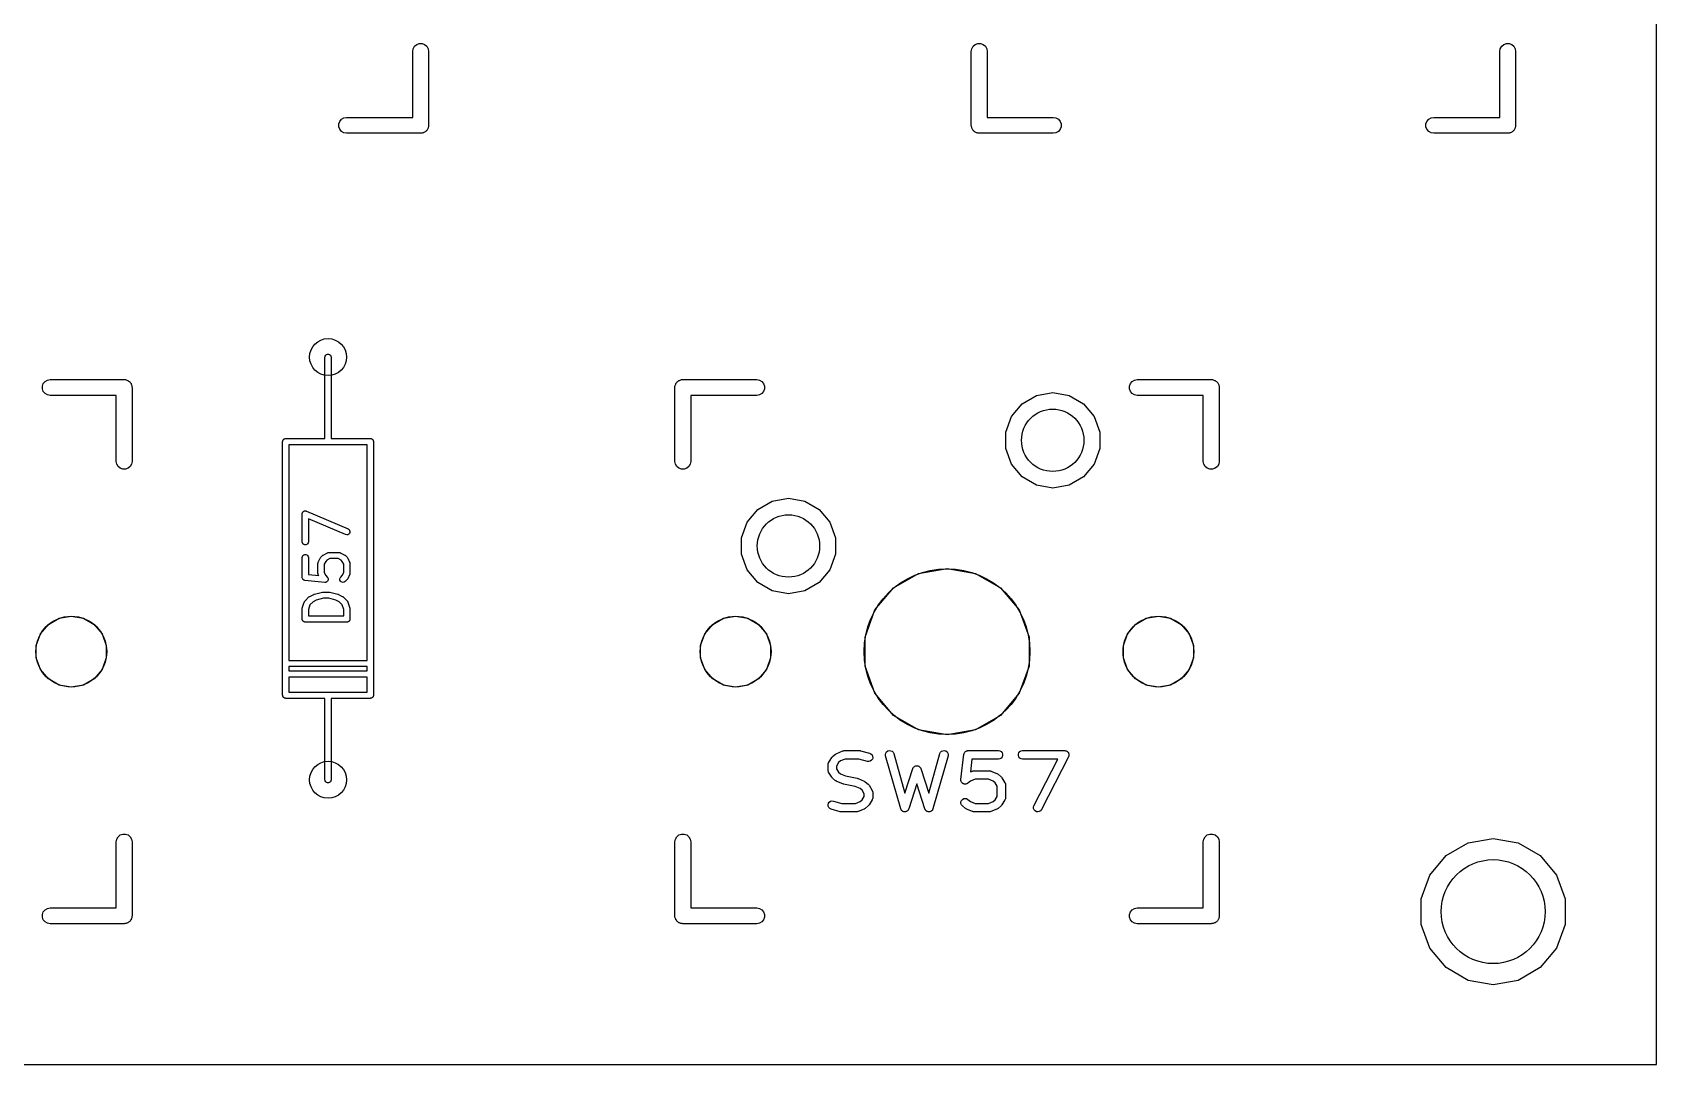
# Model space of a CAD drawing. Header units: millimetres. Extents: x 99 to 267, y 100 to 221.
# Drawn here: x 227.7 to 266.73, y 100.1 to 124.91 of the extents above; entities that cross this region are included whole.
import ezdxf

# ---------------------------------------------------------------- set-up
doc = ezdxf.new("R2010")
doc.units = ezdxf.units.MM
doc.layers.add('BLACK', color=7, linetype='Continuous')
doc.layers.add('PCB', color=4, linetype='Continuous')
doc.layers.get('0').off()

# ---------------------------------------------------------------- blocks, each defined once
blk = doc.blocks.new('PCB外形')
at = {"layer": 'BLACK'}
for p, q in [((202.925, -145.925), (202.925, -28.075)), ((36, -145.925), (202.925, -145.925))]:
    blk.add_line(p, q, dxfattribs=at)
blk = doc.blocks.new('PCB詳細')
at = {"layer": 'BLACK'}
for p, q in [((173.034, -121.572), (173.046, -121.507)), ((173.034, -123.159), (173.034, -121.572)), ((173.046, -121.507), (173.079, -121.45)), ((173.079, -121.45), (173.13, -121.407)), ((173.13, -121.407), (173.192, -121.384)), ((173.192, -121.384), (173.258, -121.384)), ((173.258, -121.384), (173.32, -121.407)), ((173.32, -121.407), (173.371, -121.45)), ((173.371, -121.45), (173.404, -121.507)), ((173.404, -121.507), (173.415, -121.572)), ((173.415, -121.572), (173.415, -123.35)), ((186.459, -121.572), (186.471, -121.507)), ((186.459, -123.35), (186.459, -121.572)), ((186.471, -121.507), (186.504, -121.45)), ((186.504, -121.45), (186.555, -121.407)), ((186.555, -121.407), (186.617, -121.384)), ((186.617, -121.384), (186.683, -121.384)), ((186.683, -121.384), (186.745, -121.407)), ((186.745, -121.407), (186.796, -121.45)), ((186.796, -121.45), (186.829, -121.507)), ((186.829, -121.507), (186.84, -121.572)), ((186.84, -121.572), (186.84, -123.159)), ((199.159, -121.572), (199.171, -121.507)), ((199.159, -123.159), (199.159, -121.572)), ((199.171, -121.507), (199.204, -121.45)), ((199.204, -121.45), (199.255, -121.407)), ((199.255, -121.407), (199.317, -121.384)), ((199.317, -121.384), (199.383, -121.384)), ((199.383, -121.384), (199.445, -121.407)), ((199.445, -121.407), (199.496, -121.45)), ((199.496, -121.45), (199.529, -121.507)), ((199.529, -121.507), (199.54, -121.572)), ((199.54, -121.572), (199.54, -123.35)), ((171.259, -123.317), (171.282, -123.255)), ((171.259, -123.383), (171.259, -123.317)), ((171.282, -123.255), (171.325, -123.204)), ((171.325, -123.204), (171.382, -123.171)), ((171.382, -123.171), (171.447, -123.159)), ((171.447, -123.159), (173.034, -123.159)), ((186.84, -123.159), (188.428, -123.159)), ((188.428, -123.159), (188.493, -123.171)), ((188.493, -123.171), (188.55, -123.204)), ((188.55, -123.204), (188.593, -123.255)), ((188.593, -123.255), (188.616, -123.317)), ((188.616, -123.317), (188.616, -123.383)), ((197.384, -123.317), (197.407, -123.255)), ((197.384, -123.383), (197.384, -123.317)), ((197.407, -123.255), (197.45, -123.204)), ((197.45, -123.204), (197.507, -123.171)), ((197.507, -123.171), (197.572, -123.159)), ((197.572, -123.159), (199.159, -123.159)), ((171.282, -123.445), (171.259, -123.383)), ((171.325, -123.496), (171.282, -123.445)), ((171.382, -123.529), (171.325, -123.496)), ((171.447, -123.54), (171.382, -123.529)), ((173.225, -123.54), (171.447, -123.54)), ((173.241, -123.538), (173.225, -123.54)), ((173.258, -123.538), (173.241, -123.538)), ((173.274, -123.532), (173.258, -123.538)), ((173.29, -123.529), (173.274, -123.532)), ((173.305, -123.521), (173.29, -123.529)), ((173.32, -123.515), (173.305, -123.521)), ((173.333, -123.504), (173.32, -123.515)), ((173.347, -123.496), (173.333, -123.504)), ((173.358, -123.483), (173.347, -123.496)), ((173.371, -123.472), (173.358, -123.483)), ((173.379, -123.458), (173.371, -123.472)), ((173.39, -123.445), (173.379, -123.458)), ((173.396, -123.43), (173.39, -123.445)), ((173.404, -123.415), (173.396, -123.43)), ((173.407, -123.399), (173.404, -123.415)), ((173.413, -123.383), (173.407, -123.399)), ((173.415, -123.35), (173.413, -123.366)), ((173.413, -123.366), (173.413, -123.383)), ((186.462, -123.366), (186.459, -123.35)), ((186.462, -123.383), (186.462, -123.366)), ((186.468, -123.399), (186.462, -123.383)), ((186.471, -123.415), (186.468, -123.399)), ((186.479, -123.43), (186.471, -123.415)), ((186.485, -123.445), (186.479, -123.43)), ((186.496, -123.458), (186.485, -123.445)), ((186.504, -123.472), (186.496, -123.458)), ((186.517, -123.483), (186.504, -123.472)), ((186.528, -123.496), (186.517, -123.483)), ((186.542, -123.504), (186.528, -123.496)), ((186.555, -123.515), (186.542, -123.504)), ((186.57, -123.521), (186.555, -123.515)), ((186.585, -123.529), (186.57, -123.521)), ((186.601, -123.532), (186.585, -123.529)), ((186.617, -123.538), (186.601, -123.532)), ((186.634, -123.538), (186.617, -123.538)), ((186.65, -123.54), (186.634, -123.538)), ((188.428, -123.54), (186.65, -123.54)), ((188.493, -123.529), (188.428, -123.54)), ((188.55, -123.496), (188.493, -123.529)), ((188.593, -123.445), (188.55, -123.496)), ((188.616, -123.383), (188.593, -123.445)), ((197.407, -123.445), (197.384, -123.383)), ((197.45, -123.496), (197.407, -123.445)), ((197.507, -123.529), (197.45, -123.496)), ((197.572, -123.54), (197.507, -123.529)), ((199.35, -123.54), (197.572, -123.54)), ((199.366, -123.538), (199.35, -123.54)), ((199.383, -123.538), (199.366, -123.538)), ((199.399, -123.532), (199.383, -123.538)), ((199.415, -123.529), (199.399, -123.532)), ((199.43, -123.521), (199.415, -123.529)), ((199.445, -123.515), (199.43, -123.521)), ((199.458, -123.504), (199.445, -123.515)), ((199.472, -123.496), (199.458, -123.504)), ((199.483, -123.483), (199.472, -123.496)), ((199.496, -123.472), (199.483, -123.483)), ((199.504, -123.458), (199.496, -123.472)), ((199.515, -123.445), (199.504, -123.458)), ((199.521, -123.43), (199.515, -123.445)), ((199.529, -123.415), (199.521, -123.43)), ((199.532, -123.399), (199.529, -123.415)), ((199.538, -123.383), (199.532, -123.399)), ((199.54, -123.35), (199.538, -123.366)), ((199.538, -123.366), (199.538, -123.383)), ((170.925, -128.92), (170.93, -128.894)), ((170.925, -130.19), (170.925, -128.92)), ((170.93, -128.894), (170.943, -128.872)), ((170.943, -128.872), (170.963, -128.855)), ((170.963, -128.855), (170.987, -128.846)), ((170.987, -128.846), (171.013, -128.846)), ((171.013, -128.846), (171.037, -128.855)), ((171.037, -128.855), (171.057, -128.872)), ((171.057, -128.872), (171.07, -128.894)), ((171.07, -128.894), (171.075, -128.92)), ((171.075, -128.92), (171.075, -130.19)), ((164.134, -129.617), (164.157, -129.555)), ((164.157, -129.555), (164.2, -129.504)), ((164.2, -129.504), (164.257, -129.471)), ((164.257, -129.471), (164.322, -129.459)), ((164.322, -129.459), (166.1, -129.459)), ((166.1, -129.459), (166.116, -129.462)), ((166.116, -129.462), (166.133, -129.462)), ((166.133, -129.462), (166.149, -129.468)), ((166.149, -129.468), (166.165, -129.471)), ((166.165, -129.471), (166.18, -129.479)), ((166.18, -129.479), (166.195, -129.485)), ((166.195, -129.485), (166.208, -129.496)), ((166.208, -129.496), (166.222, -129.504)), ((166.222, -129.504), (166.233, -129.517)), ((166.233, -129.517), (166.246, -129.528)), ((166.246, -129.528), (166.254, -129.542)), ((166.254, -129.542), (166.265, -129.555)), ((166.265, -129.555), (166.271, -129.57)), ((166.271, -129.57), (166.279, -129.585)), ((179.346, -129.585), (179.354, -129.57)), ((179.354, -129.57), (179.36, -129.555)), ((179.36, -129.555), (179.371, -129.542)), ((179.371, -129.542), (179.379, -129.528)), ((179.379, -129.528), (179.392, -129.517)), ((179.392, -129.517), (179.403, -129.504)), ((179.403, -129.504), (179.417, -129.496)), ((179.417, -129.496), (179.43, -129.485)), ((179.43, -129.485), (179.445, -129.479)), ((179.445, -129.479), (179.46, -129.471)), ((179.46, -129.471), (179.476, -129.468)), ((179.476, -129.468), (179.492, -129.462)), ((179.492, -129.462), (179.509, -129.462)), ((179.509, -129.462), (179.525, -129.459)), ((179.525, -129.459), (181.303, -129.459)), ((181.303, -129.459), (181.368, -129.471)), ((181.368, -129.471), (181.425, -129.504)), ((181.425, -129.504), (181.468, -129.555)), ((181.468, -129.555), (181.491, -129.617)), ((190.259, -129.617), (190.282, -129.555)), ((190.282, -129.555), (190.325, -129.504)), ((190.325, -129.504), (190.382, -129.471)), ((190.382, -129.471), (190.447, -129.459)), ((190.447, -129.459), (192.225, -129.459)), ((192.225, -129.459), (192.241, -129.462)), ((192.241, -129.462), (192.258, -129.462)), ((192.258, -129.462), (192.274, -129.468)), ((192.274, -129.468), (192.29, -129.471)), ((192.29, -129.471), (192.305, -129.479)), ((192.305, -129.479), (192.32, -129.485)), ((192.32, -129.485), (192.333, -129.496)), ((192.333, -129.496), (192.347, -129.504)), ((192.347, -129.504), (192.358, -129.517)), ((192.358, -129.517), (192.371, -129.528)), ((192.371, -129.528), (192.379, -129.542)), ((192.379, -129.542), (192.39, -129.555)), ((192.39, -129.555), (192.396, -129.57)), ((192.396, -129.57), (192.404, -129.585)), ((164.134, -129.683), (164.134, -129.617)), ((164.157, -129.745), (164.134, -129.683)), ((164.2, -129.796), (164.157, -129.745)), ((164.257, -129.829), (164.2, -129.796)), ((164.322, -129.84), (164.257, -129.829)), ((165.909, -129.84), (164.322, -129.84)), ((165.909, -131.428), (165.909, -129.84)), ((166.279, -129.585), (166.282, -129.601)), ((166.282, -129.601), (166.288, -129.617)), ((166.288, -129.617), (166.288, -129.634)), ((166.288, -129.634), (166.29, -129.65)), ((166.29, -129.65), (166.29, -131.428)), ((179.334, -129.65), (179.337, -129.634)), ((179.334, -131.428), (179.334, -129.65)), ((179.337, -129.617), (179.343, -129.601)), ((179.337, -129.634), (179.337, -129.617)), ((179.343, -129.601), (179.346, -129.585)), ((181.303, -129.84), (179.715, -129.84)), ((179.715, -129.84), (179.715, -131.428)), ((181.368, -129.829), (181.303, -129.84)), ((181.425, -129.796), (181.368, -129.829)), ((181.468, -129.745), (181.425, -129.796)), ((181.491, -129.683), (181.468, -129.745)), ((181.491, -129.617), (181.491, -129.683)), ((187.677, -130.041), (188.023, -129.842)), ((188.023, -129.842), (188.415, -129.773)), ((188.415, -129.773), (188.807, -129.842)), ((188.807, -129.842), (189.153, -130.041)), ((190.259, -129.683), (190.259, -129.617)), ((190.282, -129.745), (190.259, -129.683)), ((190.325, -129.796), (190.282, -129.745)), ((190.382, -129.829), (190.325, -129.796)), ((190.447, -129.84), (190.382, -129.829)), ((192.034, -129.84), (190.447, -129.84)), ((192.034, -131.428), (192.034, -129.84)), ((192.404, -129.585), (192.407, -129.601)), ((192.407, -129.601), (192.413, -129.617)), ((192.413, -129.617), (192.413, -129.634)), ((192.413, -129.634), (192.415, -129.65)), ((192.415, -129.65), (192.415, -131.428)), ((170.925, -130.877), (170.925, -130.19)), ((171.075, -130.19), (171.075, -130.877)), ((187.285, -130.721), (187.421, -130.346)), ((187.421, -130.346), (187.677, -130.041)), ((189.153, -130.041), (189.409, -130.346)), ((189.409, -130.346), (189.545, -130.721)), ((187.285, -131.119), (187.285, -130.721)), ((189.545, -130.721), (189.545, -131.119)), ((169.909, -130.952), (169.91, -130.946)), ((169.909, -137.048), (169.909, -130.952)), ((169.91, -130.939), (169.912, -130.933)), ((169.91, -130.946), (169.91, -130.939)), ((169.912, -130.933), (169.914, -130.926)), ((169.914, -130.926), (169.917, -130.921)), ((169.917, -130.921), (169.919, -130.915)), ((169.919, -130.915), (169.923, -130.909)), ((169.923, -130.909), (169.927, -130.904)), ((169.927, -130.904), (169.932, -130.9)), ((169.932, -130.9), (169.936, -130.895)), ((169.936, -130.895), (169.941, -130.891)), ((169.941, -130.891), (169.946, -130.887)), ((169.946, -130.887), (169.953, -130.885)), ((169.953, -130.885), (169.958, -130.882)), ((169.958, -130.882), (169.965, -130.88)), ((169.965, -130.88), (169.971, -130.878)), ((169.971, -130.878), (169.978, -130.878)), ((169.978, -130.878), (169.984, -130.877)), ((169.984, -130.877), (170.925, -130.877)), ((171, -131.027), (170.059, -131.027)), ((170.059, -131.027), (170.059, -136.211)), ((171.941, -131.027), (171, -131.027)), ((171.075, -130.877), (172.016, -130.877)), ((171.941, -136.211), (171.941, -131.027)), ((172.016, -130.877), (172.022, -130.878)), ((172.022, -130.878), (172.029, -130.878)), ((172.029, -130.878), (172.035, -130.88)), ((172.035, -130.88), (172.042, -130.882)), ((172.042, -130.882), (172.047, -130.885)), ((172.047, -130.885), (172.053, -130.887)), ((172.053, -130.887), (172.059, -130.891)), ((172.059, -130.891), (172.064, -130.895)), ((172.064, -130.895), (172.068, -130.9)), ((172.068, -130.9), (172.073, -130.904)), ((172.073, -130.904), (172.077, -130.909)), ((172.077, -130.909), (172.081, -130.915)), ((172.081, -130.915), (172.083, -130.921)), ((172.083, -130.921), (172.086, -130.926)), ((172.086, -130.926), (172.088, -130.933)), ((172.088, -130.933), (172.09, -130.939)), ((172.09, -130.939), (172.09, -130.946)), ((172.09, -130.946), (172.091, -130.952)), ((172.091, -130.952), (172.091, -137.048)), ((187.421, -131.494), (187.285, -131.119)), ((189.545, -131.119), (189.409, -131.494)), ((165.921, -131.493), (165.909, -131.428)), ((165.954, -131.55), (165.921, -131.493)), ((166.279, -131.493), (166.246, -131.55)), ((166.29, -131.428), (166.279, -131.493)), ((179.346, -131.493), (179.334, -131.428)), ((179.379, -131.55), (179.346, -131.493)), ((179.704, -131.493), (179.671, -131.55)), ((179.715, -131.428), (179.704, -131.493)), ((187.677, -131.799), (187.421, -131.494)), ((189.409, -131.494), (189.153, -131.799)), ((192.046, -131.493), (192.034, -131.428)), ((192.079, -131.55), (192.046, -131.493)), ((192.404, -131.493), (192.371, -131.55)), ((192.415, -131.428), (192.404, -131.493)), ((166.005, -131.593), (165.954, -131.55)), ((166.067, -131.616), (166.005, -131.593)), ((166.133, -131.616), (166.067, -131.616)), ((166.195, -131.593), (166.133, -131.616)), ((166.246, -131.55), (166.195, -131.593)), ((179.43, -131.593), (179.379, -131.55)), ((179.492, -131.616), (179.43, -131.593)), ((179.558, -131.616), (179.492, -131.616)), ((179.62, -131.593), (179.558, -131.616)), ((179.671, -131.55), (179.62, -131.593)), ((188.023, -131.998), (187.677, -131.799)), ((189.153, -131.799), (188.807, -131.998)), ((192.13, -131.593), (192.079, -131.55)), ((192.192, -131.616), (192.13, -131.593)), ((192.258, -131.616), (192.192, -131.616)), ((192.32, -131.593), (192.258, -131.616)), ((192.371, -131.55), (192.32, -131.593)), ((188.415, -132.067), (188.023, -131.998)), ((188.807, -131.998), (188.415, -132.067)), ((170.377, -132.69), (170.379, -132.682)), ((170.377, -133.357), (170.377, -132.69)), ((170.379, -132.673), (170.381, -132.669)), ((170.379, -132.682), (170.379, -132.673)), ((170.381, -132.669), (170.382, -132.665)), ((170.382, -132.665), (170.386, -132.657)), ((170.386, -132.657), (170.39, -132.649)), ((170.39, -132.649), (170.393, -132.646)), ((170.393, -132.646), (170.395, -132.642)), ((170.395, -132.642), (170.402, -132.637)), ((170.402, -132.637), (170.407, -132.63)), ((170.407, -132.63), (170.411, -132.628)), ((170.411, -132.628), (170.415, -132.626)), ((170.415, -132.626), (170.423, -132.623)), ((170.423, -132.623), (170.431, -132.619)), ((170.431, -132.619), (170.435, -132.618)), ((170.435, -132.618), (170.439, -132.617)), ((170.439, -132.617), (170.448, -132.617)), ((170.448, -132.617), (170.457, -132.616)), ((170.457, -132.616), (170.461, -132.617)), ((170.461, -132.617), (170.465, -132.617)), ((170.465, -132.617), (170.474, -132.62)), ((170.474, -132.62), (170.482, -132.622)), ((170.482, -132.622), (171.482, -133.05)), ((181.071, -132.886), (181.327, -132.581)), ((181.327, -132.581), (181.673, -132.382)), ((181.673, -132.382), (182.065, -132.313)), ((182.065, -132.313), (182.457, -132.382)), ((182.457, -132.382), (182.803, -132.581)), ((182.803, -132.581), (183.059, -132.886)), ((171.423, -133.188), (170.527, -132.804)), ((170.527, -132.804), (170.527, -133.357)), ((171.482, -133.05), (171.504, -133.064)), ((171.504, -133.064), (171.519, -133.085)), ((171.519, -133.085), (171.527, -133.11)), ((180.935, -133.261), (181.071, -132.886)), ((183.059, -132.886), (183.195, -133.261)), ((170.382, -133.383), (170.377, -133.357)), ((170.395, -133.405), (170.382, -133.383)), ((170.415, -133.422), (170.395, -133.405)), ((170.439, -133.431), (170.415, -133.422)), ((170.465, -133.431), (170.439, -133.431)), ((170.49, -133.422), (170.465, -133.431)), ((170.51, -133.405), (170.49, -133.422)), ((170.523, -133.383), (170.51, -133.405)), ((170.527, -133.357), (170.523, -133.383)), ((171.448, -133.194), (171.423, -133.188)), ((171.474, -133.191), (171.448, -133.194)), ((171.497, -133.179), (171.474, -133.191)), ((171.515, -133.16), (171.497, -133.179)), ((171.525, -133.136), (171.515, -133.16)), ((171.527, -133.11), (171.525, -133.136)), ((180.935, -133.659), (180.935, -133.261)), ((183.195, -133.261), (183.195, -133.659)), ((170.377, -133.738), (170.382, -133.712)), ((170.377, -134.214), (170.377, -133.738)), ((170.382, -133.712), (170.395, -133.69)), ((170.395, -133.69), (170.415, -133.673)), ((170.415, -133.673), (170.439, -133.664)), ((170.439, -133.664), (170.465, -133.664)), ((170.465, -133.664), (170.49, -133.673)), ((170.49, -133.673), (170.51, -133.69)), ((170.51, -133.69), (170.523, -133.712)), ((170.523, -133.712), (170.527, -133.738)), ((170.527, -133.738), (170.527, -134.146)), ((170.759, -133.872), (170.761, -133.864)), ((170.761, -133.864), (170.763, -133.855)), ((170.763, -133.855), (170.765, -133.852)), ((170.765, -133.852), (170.766, -133.847)), ((170.766, -133.847), (170.814, -133.752)), ((170.814, -133.752), (170.821, -133.743)), ((170.821, -133.743), (170.828, -133.733)), ((170.828, -133.733), (170.876, -133.685)), ((170.876, -133.685), (170.885, -133.678)), ((170.885, -133.678), (170.895, -133.671)), ((170.895, -133.671), (170.99, -133.623)), ((170.943, -133.83), (170.908, -133.899)), ((170.973, -133.8), (170.943, -133.83)), ((171.042, -133.765), (170.973, -133.8)), ((170.99, -133.623), (170.994, -133.622)), ((170.994, -133.622), (170.998, -133.62)), ((170.998, -133.62), (171.007, -133.618)), ((171.007, -133.618), (171.015, -133.616)), ((171.015, -133.616), (171.02, -133.616)), ((171.02, -133.616), (171.024, -133.615)), ((171.024, -133.615), (171.262, -133.615)), ((171.244, -133.765), (171.042, -133.765)), ((171.313, -133.8), (171.244, -133.765)), ((171.262, -133.615), (171.266, -133.616)), ((171.266, -133.616), (171.27, -133.616)), ((171.27, -133.616), (171.279, -133.618)), ((171.279, -133.618), (171.288, -133.62)), ((171.288, -133.62), (171.291, -133.622)), ((171.291, -133.622), (171.295, -133.623)), ((171.295, -133.623), (171.391, -133.671)), ((171.343, -133.83), (171.313, -133.8)), ((171.377, -133.899), (171.343, -133.83)), ((171.391, -133.671), (171.4, -133.678)), ((171.4, -133.678), (171.41, -133.685)), ((171.41, -133.685), (171.458, -133.733)), ((171.458, -133.733), (171.465, -133.743)), ((171.465, -133.743), (171.472, -133.752)), ((171.472, -133.752), (171.519, -133.847)), ((171.519, -133.847), (171.521, -133.852)), ((171.521, -133.852), (171.523, -133.855)), ((171.523, -133.855), (171.524, -133.864)), ((171.524, -133.864), (171.527, -133.872)), ((181.071, -134.034), (180.935, -133.659)), ((183.195, -133.659), (183.059, -134.034)), ((170.378, -134.217), (170.377, -134.214)), ((170.378, -134.22), (170.378, -134.217)), ((170.38, -134.23), (170.378, -134.22)), ((170.382, -134.24), (170.38, -134.23)), ((170.383, -134.242), (170.382, -134.24)), ((170.384, -134.245), (170.383, -134.242)), ((170.39, -134.254), (170.384, -134.245)), ((170.395, -134.262), (170.39, -134.254)), ((170.527, -134.146), (170.776, -134.171)), ((170.758, -133.881), (170.759, -133.877)), ((170.758, -134.119), (170.758, -133.881)), ((170.759, -134.123), (170.758, -134.119)), ((170.759, -133.877), (170.759, -133.872)), ((170.759, -134.128), (170.759, -134.123)), ((170.761, -134.136), (170.759, -134.128)), ((170.763, -134.145), (170.761, -134.136)), ((170.765, -134.148), (170.763, -134.145)), ((170.766, -134.153), (170.765, -134.148)), ((170.776, -134.171), (170.766, -134.153)), ((170.908, -133.899), (170.908, -134.101)), ((170.908, -134.101), (170.943, -134.17)), ((170.943, -134.17), (170.982, -134.209)), ((170.982, -134.209), (170.982, -134.209)), ((170.982, -134.209), (170.982, -134.21)), ((170.982, -134.21), (170.989, -134.22)), ((170.989, -134.22), (170.997, -134.23)), ((170.997, -134.23), (170.997, -134.231)), ((170.997, -134.231), (170.997, -134.231)), ((170.997, -134.231), (171, -134.243)), ((171, -134.243), (171.003, -134.255)), ((171.003, -134.256), (171.002, -134.269)), ((171.003, -134.255), (171.003, -134.256)), ((171.003, -134.256), (171.003, -134.256)), ((171.282, -134.255), (171.289, -134.23)), ((171.285, -134.281), (171.282, -134.255)), ((171.289, -134.23), (171.304, -134.209)), ((171.304, -134.209), (171.343, -134.17)), ((171.343, -134.17), (171.377, -134.101)), ((171.377, -134.101), (171.377, -133.899)), ((171.465, -134.257), (171.458, -134.267)), ((171.472, -134.248), (171.465, -134.257)), ((171.519, -134.153), (171.472, -134.248)), ((171.521, -134.148), (171.519, -134.153)), ((171.523, -134.145), (171.521, -134.148)), ((171.524, -134.136), (171.523, -134.145)), ((171.527, -134.128), (171.524, -134.136)), ((171.527, -133.872), (171.527, -133.877)), ((171.527, -133.877), (171.527, -133.881)), ((171.527, -133.881), (171.527, -134.119)), ((171.527, -134.119), (171.527, -134.123)), ((171.527, -134.123), (171.527, -134.128)), ((181.327, -134.339), (181.071, -134.034)), ((183.059, -134.034), (182.803, -134.339)), ((184.588, -134.467), (185.19, -134.119)), ((185.19, -134.119), (185.875, -133.998)), ((185.875, -133.998), (186.56, -134.119)), ((186.56, -134.119), (187.162, -134.467)), ((170.397, -134.264), (170.395, -134.262)), ((170.399, -134.267), (170.397, -134.264)), ((170.407, -134.273), (170.399, -134.267)), ((170.415, -134.279), (170.407, -134.273)), ((170.418, -134.28), (170.415, -134.279)), ((170.42, -134.282), (170.418, -134.28)), ((170.43, -134.285), (170.42, -134.282)), ((170.439, -134.288), (170.43, -134.285)), ((170.442, -134.288), (170.439, -134.288)), ((170.445, -134.289), (170.442, -134.288)), ((170.921, -134.337), (170.445, -134.289)), ((170.562, -134.671), (170.657, -134.623)), ((170.657, -134.623), (170.665, -134.621)), ((170.665, -134.621), (170.672, -134.618)), ((170.672, -134.618), (170.863, -134.57)), ((170.863, -134.57), (170.872, -134.569)), ((170.872, -134.569), (170.881, -134.568)), ((170.881, -134.568), (171.024, -134.568)), ((170.922, -134.336), (170.921, -134.337)), ((170.934, -134.336), (170.922, -134.337)), ((170.922, -134.337), (170.922, -134.336)), ((170.947, -134.335), (170.934, -134.336)), ((170.948, -134.334), (170.947, -134.335)), ((170.959, -134.329), (170.948, -134.334)), ((170.948, -134.334), (170.948, -134.334)), ((170.971, -134.324), (170.959, -134.329)), ((170.972, -134.323), (170.971, -134.324)), ((170.971, -134.324), (170.971, -134.324)), ((170.98, -134.314), (170.972, -134.323)), ((170.989, -134.306), (170.98, -134.314)), ((170.99, -134.305), (170.989, -134.306)), ((170.995, -134.294), (170.99, -134.305)), ((170.99, -134.305), (170.99, -134.305)), ((171.001, -134.282), (170.995, -134.294)), ((171.002, -134.269), (171.001, -134.281)), ((171.001, -134.281), (171.001, -134.282)), ((171.001, -134.282), (171.001, -134.282)), ((171.024, -134.568), (171.033, -134.569)), ((171.033, -134.569), (171.042, -134.57)), ((171.042, -134.57), (171.232, -134.618)), ((171.232, -134.618), (171.24, -134.621)), ((171.24, -134.621), (171.248, -134.623)), ((171.248, -134.623), (171.343, -134.671)), ((171.296, -134.305), (171.285, -134.281)), ((171.314, -134.323), (171.296, -134.305)), ((171.338, -134.334), (171.314, -134.323)), ((171.364, -134.337), (171.338, -134.334)), ((171.389, -134.33), (171.364, -134.337)), ((171.41, -134.315), (171.389, -134.33)), ((171.458, -134.267), (171.41, -134.315)), ((181.673, -134.538), (181.327, -134.339)), ((182.065, -134.607), (181.673, -134.538)), ((182.457, -134.538), (182.065, -134.607)), ((182.803, -134.339), (182.457, -134.538)), ((184.142, -134.999), (184.588, -134.467)), ((187.162, -134.467), (187.608, -134.999)), ((170.377, -134.976), (170.379, -134.964)), ((170.377, -135.214), (170.377, -134.976)), ((170.379, -134.964), (170.381, -134.952)), ((170.381, -134.952), (170.429, -134.81)), ((170.429, -134.81), (170.431, -134.806)), ((170.431, -134.806), (170.432, -134.802)), ((170.432, -134.802), (170.437, -134.794)), ((170.437, -134.794), (170.441, -134.787)), ((170.441, -134.787), (170.444, -134.784)), ((170.444, -134.784), (170.447, -134.78)), ((170.447, -134.78), (170.542, -134.685)), ((170.566, -134.874), (170.527, -134.988)), ((170.527, -134.988), (170.527, -135.139)), ((170.542, -134.685), (170.552, -134.678)), ((170.552, -134.678), (170.562, -134.671)), ((170.64, -134.8), (170.566, -134.874)), ((170.717, -134.761), (170.64, -134.8)), ((170.89, -134.718), (170.717, -134.761)), ((171.015, -134.718), (170.89, -134.718)), ((171.188, -134.761), (171.015, -134.718)), ((171.265, -134.8), (171.188, -134.761)), ((171.339, -134.874), (171.265, -134.8)), ((171.377, -134.988), (171.339, -134.874)), ((171.343, -134.671), (171.353, -134.678)), ((171.353, -134.678), (171.363, -134.685)), ((171.363, -134.685), (171.458, -134.78)), ((171.377, -135.139), (171.377, -134.988)), ((171.458, -134.78), (171.46, -134.784)), ((171.46, -134.784), (171.464, -134.787)), ((171.464, -134.787), (171.468, -134.794)), ((171.468, -134.794), (171.473, -134.802)), ((171.473, -134.802), (171.474, -134.806)), ((171.474, -134.806), (171.476, -134.81)), ((171.476, -134.81), (171.524, -134.952)), ((171.524, -134.952), (171.525, -134.964)), ((171.525, -134.964), (171.527, -134.976)), ((171.527, -134.976), (171.527, -135.214)), ((183.904, -135.652), (184.142, -134.999)), ((187.608, -134.999), (187.846, -135.652)), ((164.09, -135.573), (164.281, -135.346)), ((164.281, -135.346), (164.538, -135.197)), ((164.538, -135.197), (164.83, -135.146)), ((164.83, -135.146), (165.122, -135.197)), ((165.122, -135.197), (165.379, -135.346)), ((165.379, -135.346), (165.57, -135.573)), ((170.379, -135.221), (170.377, -135.214)), ((170.379, -135.227), (170.379, -135.221)), ((170.381, -135.233), (170.379, -135.227)), ((170.382, -135.24), (170.381, -135.233)), ((170.385, -135.246), (170.382, -135.24)), ((170.387, -135.252), (170.385, -135.246)), ((170.392, -135.257), (170.387, -135.252)), ((170.395, -135.262), (170.392, -135.257)), ((170.4, -135.267), (170.395, -135.262)), ((170.404, -135.272), (170.4, -135.267)), ((170.41, -135.275), (170.404, -135.272)), ((170.415, -135.279), (170.41, -135.275)), ((170.421, -135.281), (170.415, -135.279)), ((170.427, -135.285), (170.421, -135.281)), ((170.433, -135.286), (170.427, -135.285)), ((170.439, -135.288), (170.433, -135.286)), ((170.446, -135.288), (170.439, -135.288)), ((170.452, -135.289), (170.446, -135.288)), ((171.452, -135.289), (170.452, -135.289)), ((170.527, -135.139), (171.377, -135.139)), ((171.459, -135.288), (171.452, -135.289)), ((171.465, -135.288), (171.459, -135.288)), ((171.472, -135.286), (171.465, -135.288)), ((171.478, -135.285), (171.472, -135.286)), ((171.484, -135.281), (171.478, -135.285)), ((171.49, -135.279), (171.484, -135.281)), ((171.495, -135.275), (171.49, -135.279)), ((171.501, -135.272), (171.495, -135.275)), ((171.505, -135.267), (171.501, -135.272)), ((171.51, -135.262), (171.505, -135.267)), ((171.513, -135.257), (171.51, -135.262)), ((171.517, -135.252), (171.513, -135.257)), ((171.52, -135.246), (171.517, -135.252)), ((171.523, -135.24), (171.52, -135.246)), ((171.524, -135.233), (171.523, -135.24)), ((171.526, -135.227), (171.524, -135.233)), ((171.527, -135.214), (171.526, -135.221)), ((171.526, -135.221), (171.526, -135.227)), ((180.055, -135.573), (180.246, -135.346)), ((180.246, -135.346), (180.503, -135.197)), ((180.503, -135.197), (180.795, -135.146)), ((180.795, -135.146), (181.087, -135.197)), ((181.087, -135.197), (181.344, -135.346)), ((181.344, -135.346), (181.535, -135.573)), ((190.215, -135.573), (190.406, -135.346)), ((190.406, -135.346), (190.663, -135.197)), ((190.663, -135.197), (190.955, -135.146)), ((190.955, -135.146), (191.247, -135.197)), ((191.247, -135.197), (191.504, -135.346)), ((191.504, -135.346), (191.695, -135.573)), ((163.989, -135.852), (164.09, -135.573)), ((165.57, -135.573), (165.671, -135.852)), ((179.954, -135.852), (180.055, -135.573)), ((181.535, -135.573), (181.636, -135.852)), ((183.904, -136.348), (183.904, -135.652)), ((187.846, -135.652), (187.846, -136.348)), ((190.114, -135.852), (190.215, -135.573)), ((191.695, -135.573), (191.796, -135.852)), ((163.989, -136.148), (163.989, -135.852)), ((164.09, -136.427), (163.989, -136.148)), ((165.671, -136.148), (165.57, -136.427)), ((165.671, -135.852), (165.671, -136.148)), ((179.954, -136.148), (179.954, -135.852)), ((180.055, -136.427), (179.954, -136.148)), ((181.636, -136.148), (181.535, -136.427)), ((181.636, -135.852), (181.636, -136.148)), ((190.114, -136.148), (190.114, -135.852)), ((190.215, -136.427), (190.114, -136.148)), ((191.796, -136.148), (191.695, -136.427)), ((191.796, -135.852), (191.796, -136.148)), ((164.281, -136.654), (164.09, -136.427)), ((165.57, -136.427), (165.379, -136.654)), ((170.059, -136.211), (171.941, -136.211)), ((170.059, -136.361), (170.059, -136.465)), ((171.941, -136.361), (170.059, -136.361)), ((170.059, -136.465), (171.941, -136.465)), ((171.941, -136.465), (171.941, -136.361)), ((180.246, -136.654), (180.055, -136.427)), ((181.535, -136.427), (181.344, -136.654)), ((184.142, -137.001), (183.904, -136.348)), ((187.846, -136.348), (187.608, -137.001)), ((190.406, -136.654), (190.215, -136.427)), ((191.695, -136.427), (191.504, -136.654)), ((164.538, -136.803), (164.281, -136.654)), ((164.83, -136.854), (164.538, -136.803)), ((165.122, -136.803), (164.83, -136.854)), ((165.379, -136.654), (165.122, -136.803)), ((171.941, -136.615), (170.059, -136.615)), ((170.059, -136.615), (170.059, -136.973)), ((170.059, -136.973), (171, -136.973)), ((171, -136.973), (171.941, -136.973)), ((171.941, -136.973), (171.941, -136.615)), ((180.503, -136.803), (180.246, -136.654)), ((180.795, -136.854), (180.503, -136.803)), ((181.087, -136.803), (180.795, -136.854)), ((181.344, -136.654), (181.087, -136.803)), ((190.663, -136.803), (190.406, -136.654)), ((190.955, -136.854), (190.663, -136.803)), ((191.247, -136.803), (190.955, -136.854)), ((191.504, -136.654), (191.247, -136.803)), ((169.91, -137.054), (169.909, -137.048)), ((169.91, -137.061), (169.91, -137.054)), ((169.912, -137.067), (169.91, -137.061)), ((169.914, -137.074), (169.912, -137.067)), ((169.917, -137.079), (169.914, -137.074)), ((169.919, -137.085), (169.917, -137.079)), ((169.923, -137.091), (169.919, -137.085)), ((169.927, -137.096), (169.923, -137.091)), ((169.932, -137.1), (169.927, -137.096)), ((169.936, -137.105), (169.932, -137.1)), ((169.941, -137.109), (169.936, -137.105)), ((169.946, -137.113), (169.941, -137.109)), ((169.953, -137.115), (169.946, -137.113)), ((169.958, -137.118), (169.953, -137.115)), ((169.965, -137.12), (169.958, -137.118)), ((169.971, -137.122), (169.965, -137.12)), ((169.978, -137.122), (169.971, -137.122)), ((169.984, -137.123), (169.978, -137.122)), ((170.925, -137.123), (169.984, -137.123)), ((170.925, -137.81), (170.925, -137.123)), ((172.016, -137.123), (171.075, -137.123)), ((171.075, -137.123), (171.075, -137.81)), ((172.022, -137.122), (172.016, -137.123)), ((172.029, -137.122), (172.022, -137.122)), ((172.035, -137.12), (172.029, -137.122)), ((172.042, -137.118), (172.035, -137.12)), ((172.047, -137.115), (172.042, -137.118)), ((172.053, -137.113), (172.047, -137.115)), ((172.059, -137.109), (172.053, -137.113)), ((172.064, -137.105), (172.059, -137.109)), ((172.068, -137.1), (172.064, -137.105)), ((172.073, -137.096), (172.068, -137.1)), ((172.077, -137.091), (172.073, -137.096)), ((172.081, -137.085), (172.077, -137.091)), ((172.083, -137.079), (172.081, -137.085)), ((172.086, -137.074), (172.083, -137.079)), ((172.088, -137.067), (172.086, -137.074)), ((172.09, -137.061), (172.088, -137.067)), ((172.091, -137.048), (172.09, -137.054)), ((172.09, -137.054), (172.09, -137.061)), ((184.588, -137.533), (184.142, -137.001)), ((187.608, -137.001), (187.162, -137.533)), ((185.19, -137.881), (184.588, -137.533)), ((187.162, -137.533), (186.56, -137.881)), ((170.925, -139.08), (170.925, -137.81)), ((171.075, -137.81), (171.075, -139.08)), ((185.875, -138.002), (185.19, -137.881)), ((186.56, -137.881), (185.875, -138.002)), ((183.03, -138.669), (183.103, -138.548)), ((183.103, -138.548), (183.114, -138.535)), ((183.114, -138.535), (183.125, -138.522)), ((183.125, -138.522), (183.197, -138.462)), ((183.197, -138.462), (183.211, -138.454)), ((183.211, -138.454), (183.223, -138.446)), ((183.223, -138.446), (183.368, -138.386)), ((183.368, -138.386), (183.371, -138.385)), ((183.371, -138.385), (183.373, -138.384)), ((183.373, -138.384), (183.388, -138.381)), ((183.388, -138.381), (183.403, -138.378)), ((183.403, -138.378), (183.405, -138.378)), ((183.405, -138.378), (183.408, -138.378)), ((183.408, -138.378), (183.77, -138.378)), ((183.77, -138.378), (183.784, -138.38)), ((183.784, -138.38), (183.798, -138.382)), ((183.798, -138.382), (184.015, -138.442)), ((184.015, -138.442), (184.047, -138.457)), ((184.047, -138.457), (184.072, -138.482)), ((184.072, -138.482), (184.087, -138.515)), ((184.089, -138.55), (184.08, -138.584)), ((184.087, -138.515), (184.089, -138.55)), ((184.395, -138.472), (184.403, -138.438)), ((184.398, -138.507), (184.395, -138.472)), ((184.761, -139.777), (184.398, -138.507)), ((184.403, -138.438), (184.423, -138.409)), ((184.423, -138.409), (184.452, -138.388)), ((184.452, -138.388), (184.486, -138.378)), ((184.486, -138.378), (184.521, -138.381)), ((184.521, -138.381), (184.553, -138.395)), ((184.553, -138.395), (184.578, -138.42)), ((184.578, -138.42), (184.594, -138.452)), ((184.594, -138.452), (184.865, -139.399)), ((185.434, -139.399), (185.705, -138.452)), ((185.9, -138.507), (185.537, -139.777)), ((185.705, -138.452), (185.72, -138.42)), ((185.72, -138.42), (185.746, -138.395)), ((185.746, -138.395), (185.778, -138.381)), ((185.778, -138.381), (185.813, -138.378)), ((185.813, -138.378), (185.847, -138.388)), ((185.847, -138.388), (185.875, -138.409)), ((185.875, -138.409), (185.895, -138.438)), ((185.895, -138.438), (185.904, -138.472)), ((185.904, -138.472), (185.9, -138.507)), ((186.21, -139.072), (186.282, -138.467)), ((186.282, -138.467), (186.283, -138.465)), ((186.283, -138.462), (186.288, -138.448)), ((186.283, -138.465), (186.283, -138.462)), ((186.288, -138.448), (186.292, -138.434)), ((186.292, -138.434), (186.294, -138.431)), ((186.294, -138.431), (186.295, -138.429)), ((186.295, -138.429), (186.305, -138.417)), ((186.305, -138.417), (186.314, -138.405)), ((186.314, -138.405), (186.316, -138.404)), ((186.316, -138.404), (186.318, -138.402)), ((186.318, -138.402), (186.331, -138.394)), ((186.331, -138.394), (186.343, -138.386)), ((186.343, -138.386), (186.346, -138.385)), ((186.346, -138.385), (186.348, -138.384)), ((186.348, -138.384), (186.363, -138.381)), ((186.363, -138.381), (186.377, -138.378)), ((186.377, -138.378), (186.38, -138.378)), ((186.38, -138.378), (186.383, -138.378)), ((186.383, -138.378), (187.109, -138.378)), ((187.109, -138.378), (187.143, -138.384)), ((187.143, -138.384), (187.174, -138.402)), ((187.174, -138.402), (187.197, -138.429)), ((187.197, -138.53), (187.174, -138.557)), ((187.197, -138.429), (187.209, -138.462)), ((187.209, -138.497), (187.197, -138.53)), ((187.209, -138.462), (187.209, -138.497)), ((187.589, -138.462), (187.601, -138.429)), ((187.589, -138.497), (187.589, -138.462)), ((187.601, -138.53), (187.589, -138.497)), ((187.601, -138.429), (187.624, -138.402)), ((187.624, -138.557), (187.601, -138.53)), ((187.624, -138.402), (187.655, -138.384)), ((187.655, -138.384), (187.689, -138.378)), ((187.689, -138.378), (188.705, -138.378)), ((188.796, -138.526), (188.142, -139.796)), ((188.705, -138.378), (188.72, -138.381)), ((188.72, -138.381), (188.735, -138.382)), ((188.735, -138.382), (188.738, -138.384)), ((188.738, -138.384), (188.74, -138.384)), ((188.74, -138.384), (188.753, -138.392)), ((188.753, -138.392), (188.767, -138.399)), ((188.767, -138.399), (188.768, -138.4)), ((188.768, -138.4), (188.771, -138.402)), ((188.771, -138.402), (188.78, -138.413)), ((188.78, -138.413), (188.791, -138.425)), ((188.791, -138.425), (188.792, -138.427)), ((188.792, -138.427), (188.793, -138.429)), ((188.793, -138.429), (188.798, -138.443)), ((188.8, -138.511), (188.796, -138.526)), ((188.798, -138.443), (188.804, -138.457)), ((188.805, -138.497), (188.8, -138.511)), ((188.804, -138.457), (188.804, -138.46)), ((188.804, -138.46), (188.805, -138.462)), ((188.805, -138.462), (188.805, -138.477)), ((188.805, -138.477), (188.806, -138.492)), ((188.806, -138.492), (188.805, -138.495)), ((188.805, -138.495), (188.805, -138.497)), ((183.016, -138.721), (183.017, -138.712)), ((183.016, -138.842), (183.016, -138.721)), ((183.017, -138.852), (183.016, -138.842)), ((183.017, -138.712), (183.018, -138.702)), ((183.018, -138.862), (183.017, -138.852)), ((183.018, -138.702), (183.02, -138.695)), ((183.02, -138.869), (183.018, -138.862)), ((183.02, -138.695), (183.022, -138.687)), ((183.022, -138.877), (183.02, -138.869)), ((183.022, -138.687), (183.027, -138.678)), ((183.027, -138.886), (183.022, -138.877)), ((183.027, -138.678), (183.03, -138.669)), ((183.03, -138.895), (183.027, -138.886)), ((183.103, -139.016), (183.03, -138.895)), ((183.268, -138.668), (183.219, -138.75)), ((183.219, -138.75), (183.219, -138.814)), ((183.219, -138.814), (183.268, -138.896)), ((183.316, -138.628), (183.268, -138.668)), ((183.268, -138.896), (183.316, -138.936)), ((183.428, -138.581), (183.316, -138.628)), ((183.316, -138.936), (183.438, -138.987)), ((183.757, -138.581), (183.428, -138.581)), ((183.961, -138.638), (183.757, -138.581)), ((183.996, -138.641), (183.961, -138.638)), ((184.03, -138.632), (183.996, -138.641)), ((184.059, -138.612), (184.03, -138.632)), ((184.08, -138.584), (184.059, -138.612)), ((184.865, -139.399), (185.053, -138.811)), ((185.053, -138.811), (185.054, -138.808)), ((185.054, -138.808), (185.055, -138.804)), ((185.055, -138.804), (185.063, -138.792)), ((185.063, -138.792), (185.069, -138.78)), ((185.069, -138.78), (185.072, -138.777)), ((185.072, -138.777), (185.074, -138.774)), ((185.074, -138.774), (185.085, -138.766)), ((185.085, -138.766), (185.095, -138.756)), ((185.095, -138.756), (185.099, -138.755)), ((185.099, -138.755), (185.102, -138.752)), ((185.102, -138.752), (185.115, -138.748)), ((185.115, -138.748), (185.128, -138.743)), ((185.128, -138.743), (185.132, -138.743)), ((185.132, -138.743), (185.136, -138.742)), ((185.136, -138.742), (185.149, -138.742)), ((185.149, -138.742), (185.163, -138.742)), ((185.163, -138.742), (185.167, -138.743)), ((185.167, -138.743), (185.171, -138.743)), ((185.171, -138.743), (185.184, -138.748)), ((185.184, -138.748), (185.197, -138.752)), ((185.197, -138.752), (185.2, -138.755)), ((185.2, -138.755), (185.204, -138.756)), ((185.204, -138.756), (185.214, -138.766)), ((185.214, -138.766), (185.224, -138.774)), ((185.224, -138.774), (185.227, -138.777)), ((185.227, -138.777), (185.23, -138.78)), ((185.23, -138.78), (185.236, -138.792)), ((185.236, -138.792), (185.243, -138.804)), ((185.243, -138.804), (185.244, -138.808)), ((185.244, -138.808), (185.246, -138.811)), ((185.246, -138.811), (185.434, -139.399)), ((186.473, -138.581), (186.436, -138.892)), ((186.436, -138.892), (186.489, -138.87)), ((187.109, -138.581), (186.473, -138.581)), ((186.489, -138.87), (186.491, -138.869)), ((186.491, -138.869), (186.493, -138.868)), ((186.493, -138.868), (186.509, -138.865)), ((186.509, -138.865), (186.523, -138.862)), ((186.523, -138.862), (186.526, -138.862)), ((186.526, -138.862), (186.528, -138.862)), ((186.528, -138.862), (186.891, -138.862)), ((186.891, -138.862), (186.893, -138.862)), ((186.893, -138.862), (186.896, -138.862)), ((186.896, -138.862), (186.911, -138.865)), ((186.911, -138.865), (186.926, -138.868)), ((186.926, -138.868), (186.928, -138.869)), ((186.928, -138.869), (186.93, -138.87)), ((186.93, -138.87), (187.075, -138.93)), ((187.075, -138.93), (187.088, -138.938)), ((187.088, -138.938), (187.101, -138.946)), ((187.143, -138.575), (187.109, -138.581)), ((187.174, -138.557), (187.143, -138.575)), ((187.655, -138.575), (187.624, -138.557)), ((187.689, -138.581), (187.655, -138.575)), ((188.539, -138.581), (187.689, -138.581)), ((187.962, -139.703), (188.539, -138.581)), ((170.93, -139.106), (170.925, -139.08)), ((170.943, -139.128), (170.93, -139.106)), ((170.963, -139.145), (170.943, -139.128)), ((170.987, -139.154), (170.963, -139.145)), ((171.013, -139.154), (170.987, -139.154)), ((171.037, -139.145), (171.013, -139.154)), ((171.057, -139.128), (171.037, -139.145)), ((171.07, -139.106), (171.057, -139.128)), ((171.075, -139.08), (171.07, -139.106)), ((183.114, -139.028), (183.103, -139.016)), ((183.125, -139.041), (183.114, -139.028)), ((183.197, -139.102), (183.125, -139.041)), ((183.211, -139.109), (183.197, -139.102)), ((183.223, -139.118), (183.211, -139.109)), ((183.368, -139.178), (183.223, -139.118)), ((183.378, -139.18), (183.368, -139.178)), ((183.387, -139.184), (183.378, -139.18)), ((183.668, -139.242), (183.387, -139.184)), ((183.438, -138.987), (183.719, -139.045)), ((183.79, -139.293), (183.668, -139.242)), ((183.719, -139.045), (183.728, -139.049)), ((183.728, -139.049), (183.737, -139.051)), ((183.737, -139.051), (183.882, -139.111)), ((183.837, -139.333), (183.79, -139.293)), ((183.882, -139.111), (183.895, -139.12)), ((183.895, -139.12), (183.908, -139.127)), ((183.908, -139.127), (183.981, -139.188)), ((183.981, -139.188), (183.992, -139.201)), ((183.992, -139.201), (184.003, -139.213)), ((184.003, -139.213), (184.075, -139.334)), ((185.149, -139.176), (184.956, -139.78)), ((185.343, -139.78), (185.149, -139.176)), ((186.21, -139.087), (186.21, -139.072)), ((186.21, -139.102), (186.21, -139.087)), ((186.211, -139.104), (186.21, -139.102)), ((186.211, -139.107), (186.211, -139.104)), ((186.217, -139.121), (186.211, -139.107)), ((186.222, -139.135), (186.217, -139.121)), ((186.224, -139.137), (186.222, -139.135)), ((186.225, -139.14), (186.224, -139.137)), ((186.235, -139.151), (186.225, -139.14)), ((186.245, -139.162), (186.235, -139.151)), ((186.247, -139.163), (186.245, -139.162)), ((186.25, -139.166), (186.247, -139.163)), ((186.263, -139.172), (186.25, -139.166)), ((186.275, -139.18), (186.263, -139.172)), ((186.278, -139.18), (186.275, -139.18)), ((186.281, -139.182), (186.278, -139.18)), ((186.296, -139.183), (186.281, -139.182)), ((186.31, -139.186), (186.296, -139.183)), ((186.313, -139.185), (186.31, -139.186)), ((186.316, -139.186), (186.313, -139.185)), ((186.33, -139.182), (186.316, -139.186)), ((186.345, -139.18), (186.33, -139.182)), ((186.347, -139.178), (186.345, -139.18)), ((186.35, -139.178), (186.347, -139.178)), ((186.363, -139.17), (186.35, -139.178)), ((186.375, -139.162), (186.363, -139.17)), ((186.436, -139.112), (186.375, -139.162)), ((186.548, -139.065), (186.436, -139.112)), ((186.871, -139.065), (186.548, -139.065)), ((186.983, -139.112), (186.871, -139.065)), ((187.03, -139.151), (186.983, -139.112)), ((187.08, -139.233), (187.03, -139.151)), ((187.08, -139.479), (187.08, -139.233)), ((187.101, -138.946), (187.174, -139.006)), ((187.174, -139.006), (187.185, -139.019)), ((187.185, -139.019), (187.196, -139.032)), ((187.196, -139.032), (187.268, -139.153)), ((187.268, -139.153), (187.272, -139.162)), ((187.272, -139.162), (187.277, -139.17)), ((187.277, -139.17), (187.278, -139.178)), ((187.278, -139.178), (187.281, -139.186)), ((187.281, -139.186), (187.281, -139.196)), ((187.281, -139.196), (187.283, -139.205)), ((187.283, -139.205), (187.283, -139.508)), ((183.016, -139.679), (183.026, -139.645)), ((183.019, -139.714), (183.016, -139.679)), ((183.034, -139.747), (183.019, -139.714)), ((183.026, -139.645), (183.046, -139.617)), ((183.046, -139.617), (183.075, -139.597)), ((183.075, -139.597), (183.109, -139.588)), ((183.109, -139.588), (183.144, -139.591)), ((183.144, -139.591), (183.349, -139.648)), ((183.349, -139.648), (183.678, -139.648)), ((183.678, -139.648), (183.79, -139.601)), ((183.79, -139.601), (183.837, -139.562)), ((183.887, -139.415), (183.837, -139.333)), ((183.837, -139.562), (183.887, -139.479)), ((183.887, -139.479), (183.887, -139.415)), ((183.981, -139.707), (183.908, -139.767)), ((183.992, -139.694), (183.981, -139.707)), ((184.003, -139.681), (183.992, -139.694)), ((184.075, -139.56), (184.003, -139.681)), ((184.075, -139.334), (184.079, -139.343)), ((184.079, -139.551), (184.075, -139.56)), ((184.079, -139.343), (184.084, -139.352)), ((184.084, -139.542), (184.079, -139.551)), ((184.084, -139.352), (184.085, -139.36)), ((184.085, -139.534), (184.084, -139.542)), ((184.085, -139.36), (184.088, -139.367)), ((184.088, -139.527), (184.085, -139.534)), ((184.088, -139.367), (184.088, -139.377)), ((184.088, -139.377), (184.09, -139.387)), ((184.09, -139.508), (184.088, -139.517)), ((184.088, -139.517), (184.088, -139.527)), ((184.09, -139.387), (184.09, -139.508)), ((186.21, -139.611), (186.222, -139.578)), ((186.21, -139.647), (186.21, -139.611)), ((186.223, -139.68), (186.21, -139.647)), ((186.222, -139.578), (186.245, -139.551)), ((186.245, -139.707), (186.223, -139.68)), ((186.245, -139.551), (186.275, -139.533)), ((186.318, -139.767), (186.245, -139.707)), ((186.275, -139.533), (186.31, -139.527)), ((186.31, -139.527), (186.345, -139.533)), ((186.345, -139.533), (186.375, -139.551)), ((186.375, -139.551), (186.436, -139.601)), ((186.436, -139.601), (186.548, -139.648)), ((186.548, -139.648), (186.871, -139.648)), ((186.871, -139.648), (186.983, -139.601)), ((186.983, -139.601), (187.03, -139.562)), ((187.03, -139.562), (187.08, -139.479)), ((187.174, -139.707), (187.101, -139.767)), ((187.185, -139.694), (187.174, -139.707)), ((187.196, -139.681), (187.185, -139.694)), ((187.268, -139.56), (187.196, -139.681)), ((187.272, -139.551), (187.268, -139.56)), ((187.277, -139.542), (187.272, -139.551)), ((187.278, -139.534), (187.277, -139.542)), ((187.281, -139.527), (187.278, -139.534)), ((187.283, -139.508), (187.281, -139.517)), ((187.281, -139.517), (187.281, -139.527)), ((187.951, -139.737), (187.962, -139.703)), ((183.058, -139.772), (183.034, -139.747)), ((183.09, -139.787), (183.058, -139.772)), ((183.308, -139.847), (183.09, -139.787)), ((183.321, -139.849), (183.308, -139.847)), ((183.335, -139.851), (183.321, -139.849)), ((183.698, -139.851), (183.335, -139.851)), ((183.7, -139.851), (183.698, -139.851)), ((183.703, -139.851), (183.7, -139.851)), ((183.717, -139.848), (183.703, -139.851)), ((183.733, -139.845), (183.717, -139.848)), ((183.735, -139.844), (183.733, -139.845)), ((183.737, -139.843), (183.735, -139.844)), ((183.882, -139.783), (183.737, -139.843)), ((183.895, -139.775), (183.882, -139.783)), ((183.908, -139.767), (183.895, -139.775)), ((184.764, -139.783), (184.761, -139.777)), ((184.765, -139.788), (184.764, -139.783)), ((184.771, -139.798), (184.765, -139.788)), ((184.777, -139.809), (184.771, -139.798)), ((184.781, -139.813), (184.777, -139.809)), ((184.784, -139.818), (184.781, -139.813)), ((184.793, -139.825), (184.784, -139.818)), ((184.802, -139.834), (184.793, -139.825)), ((184.807, -139.836), (184.802, -139.834)), ((184.812, -139.839), (184.807, -139.836)), ((184.823, -139.843), (184.812, -139.839)), ((184.834, -139.848), (184.823, -139.843)), ((184.84, -139.848), (184.834, -139.848)), ((184.845, -139.85), (184.84, -139.848)), ((184.857, -139.85), (184.845, -139.85)), ((184.87, -139.851), (184.857, -139.85)), ((184.875, -139.849), (184.87, -139.851)), ((184.881, -139.849), (184.875, -139.849)), ((184.892, -139.844), (184.881, -139.849)), ((184.903, -139.841), (184.892, -139.844)), ((184.908, -139.838), (184.903, -139.841)), ((184.913, -139.835), (184.908, -139.838)), ((184.922, -139.827), (184.913, -139.835)), ((184.932, -139.82), (184.922, -139.827)), ((184.935, -139.816), (184.932, -139.82)), ((184.939, -139.812), (184.935, -139.816)), ((184.945, -139.801), (184.939, -139.812)), ((184.952, -139.791), (184.945, -139.801)), ((184.953, -139.785), (184.952, -139.791)), ((184.956, -139.78), (184.953, -139.785)), ((185.345, -139.785), (185.343, -139.78)), ((185.347, -139.791), (185.345, -139.785)), ((185.354, -139.801), (185.347, -139.791)), ((185.359, -139.812), (185.354, -139.801)), ((185.363, -139.816), (185.359, -139.812)), ((185.367, -139.82), (185.363, -139.816)), ((185.376, -139.827), (185.367, -139.82)), ((185.385, -139.835), (185.376, -139.827)), ((185.391, -139.838), (185.385, -139.835)), ((185.395, -139.841), (185.391, -139.838)), ((185.407, -139.844), (185.395, -139.841)), ((185.418, -139.849), (185.407, -139.844)), ((185.424, -139.849), (185.418, -139.849)), ((185.429, -139.851), (185.424, -139.849)), ((185.441, -139.85), (185.429, -139.851)), ((185.453, -139.85), (185.441, -139.85)), ((185.459, -139.848), (185.453, -139.85)), ((185.464, -139.848), (185.459, -139.848)), ((185.475, -139.843), (185.464, -139.848)), ((185.487, -139.839), (185.475, -139.843)), ((185.491, -139.836), (185.487, -139.839)), ((185.496, -139.834), (185.491, -139.836)), ((185.505, -139.825), (185.496, -139.834)), ((185.515, -139.818), (185.505, -139.825)), ((185.518, -139.813), (185.515, -139.818)), ((185.522, -139.809), (185.518, -139.813)), ((185.527, -139.798), (185.522, -139.809)), ((185.534, -139.788), (185.527, -139.798)), ((185.535, -139.783), (185.534, -139.788)), ((185.537, -139.777), (185.535, -139.783)), ((186.331, -139.775), (186.318, -139.767)), ((186.344, -139.783), (186.331, -139.775)), ((186.489, -139.843), (186.344, -139.783)), ((186.491, -139.844), (186.489, -139.843)), ((186.493, -139.845), (186.491, -139.844)), ((186.509, -139.848), (186.493, -139.845)), ((186.523, -139.851), (186.509, -139.848)), ((186.526, -139.851), (186.523, -139.851)), ((186.528, -139.851), (186.526, -139.851)), ((186.891, -139.851), (186.528, -139.851)), ((186.893, -139.851), (186.891, -139.851)), ((186.896, -139.851), (186.893, -139.851)), ((186.911, -139.848), (186.896, -139.851)), ((186.926, -139.845), (186.911, -139.848)), ((186.928, -139.844), (186.926, -139.845)), ((186.93, -139.843), (186.928, -139.844)), ((187.075, -139.783), (186.93, -139.843)), ((187.088, -139.775), (187.075, -139.783)), ((187.101, -139.767), (187.088, -139.775)), ((187.953, -139.772), (187.951, -139.737)), ((187.967, -139.805), (187.953, -139.772)), ((187.991, -139.83), (187.967, -139.805)), ((188.022, -139.847), (187.991, -139.83)), ((188.057, -139.851), (188.022, -139.847)), ((188.091, -139.843), (188.057, -139.851)), ((188.121, -139.824), (188.091, -139.843)), ((188.142, -139.796), (188.121, -139.824)), ((165.921, -140.507), (165.954, -140.45)), ((165.954, -140.45), (166.005, -140.407)), ((166.005, -140.407), (166.067, -140.384)), ((166.067, -140.384), (166.133, -140.384)), ((166.133, -140.384), (166.195, -140.407)), ((166.195, -140.407), (166.246, -140.45)), ((166.246, -140.45), (166.279, -140.507)), ((179.346, -140.507), (179.379, -140.45)), ((179.379, -140.45), (179.43, -140.407)), ((179.43, -140.407), (179.492, -140.384)), ((179.492, -140.384), (179.558, -140.384)), ((179.558, -140.384), (179.62, -140.407)), ((179.62, -140.407), (179.671, -140.45)), ((179.671, -140.45), (179.704, -140.507)), ((192.046, -140.507), (192.079, -140.45)), ((192.079, -140.45), (192.13, -140.407)), ((192.13, -140.407), (192.192, -140.384)), ((192.192, -140.384), (192.258, -140.384)), ((192.258, -140.384), (192.32, -140.407)), ((192.32, -140.407), (192.371, -140.45)), ((192.371, -140.45), (192.404, -140.507)), ((198.399, -140.599), (199, -140.493)), ((199, -140.493), (199.601, -140.599)), ((165.909, -140.572), (165.921, -140.507)), ((165.909, -142.159), (165.909, -140.572)), ((166.279, -140.507), (166.29, -140.572)), ((166.29, -140.572), (166.29, -142.35)), ((179.334, -140.572), (179.346, -140.507)), ((179.334, -142.35), (179.334, -140.572)), ((179.704, -140.507), (179.715, -140.572)), ((179.715, -140.572), (179.715, -142.159)), ((192.034, -140.572), (192.046, -140.507)), ((192.034, -142.159), (192.034, -140.572)), ((192.404, -140.507), (192.415, -140.572)), ((192.415, -140.572), (192.415, -142.35)), ((197.871, -140.904), (198.399, -140.599)), ((199.601, -140.599), (200.129, -140.904)), ((197.479, -141.372), (197.871, -140.904)), ((200.129, -140.904), (200.521, -141.372)), ((197.27, -141.945), (197.479, -141.372)), ((200.521, -141.372), (200.73, -141.945)), ((197.27, -142.555), (197.27, -141.945)), ((200.73, -141.945), (200.73, -142.555)), ((164.134, -142.317), (164.157, -142.255)), ((164.134, -142.383), (164.134, -142.317)), ((164.157, -142.445), (164.134, -142.383)), ((164.157, -142.255), (164.2, -142.204)), ((164.2, -142.496), (164.157, -142.445)), ((164.2, -142.204), (164.257, -142.171)), ((164.257, -142.171), (164.322, -142.159)), ((164.322, -142.159), (165.909, -142.159)), ((166.265, -142.445), (166.254, -142.458)), ((166.271, -142.43), (166.265, -142.445)), ((166.279, -142.415), (166.271, -142.43)), ((166.282, -142.399), (166.279, -142.415)), ((166.288, -142.383), (166.282, -142.399)), ((166.29, -142.35), (166.288, -142.366)), ((166.288, -142.366), (166.288, -142.383)), ((179.337, -142.366), (179.334, -142.35)), ((179.337, -142.383), (179.337, -142.366)), ((179.343, -142.399), (179.337, -142.383)), ((179.346, -142.415), (179.343, -142.399)), ((179.354, -142.43), (179.346, -142.415)), ((179.36, -142.445), (179.354, -142.43)), ((179.371, -142.458), (179.36, -142.445)), ((179.715, -142.159), (181.303, -142.159)), ((181.303, -142.159), (181.368, -142.171)), ((181.368, -142.171), (181.425, -142.204)), ((181.425, -142.204), (181.468, -142.255)), ((181.468, -142.445), (181.425, -142.496)), ((181.468, -142.255), (181.491, -142.317)), ((181.491, -142.383), (181.468, -142.445)), ((181.491, -142.317), (181.491, -142.383)), ((190.259, -142.317), (190.282, -142.255)), ((190.259, -142.383), (190.259, -142.317)), ((190.282, -142.445), (190.259, -142.383)), ((190.282, -142.255), (190.325, -142.204)), ((190.325, -142.496), (190.282, -142.445)), ((190.325, -142.204), (190.382, -142.171)), ((190.382, -142.171), (190.447, -142.159)), ((190.447, -142.159), (192.034, -142.159)), ((192.39, -142.445), (192.379, -142.458)), ((192.396, -142.43), (192.39, -142.445)), ((192.404, -142.415), (192.396, -142.43)), ((192.407, -142.399), (192.404, -142.415)), ((192.413, -142.383), (192.407, -142.399)), ((192.415, -142.35), (192.413, -142.366)), ((192.413, -142.366), (192.413, -142.383)), ((164.257, -142.529), (164.2, -142.496)), ((164.322, -142.54), (164.257, -142.529)), ((166.1, -142.54), (164.322, -142.54)), ((166.116, -142.538), (166.1, -142.54)), ((166.133, -142.538), (166.116, -142.538)), ((166.149, -142.532), (166.133, -142.538)), ((166.165, -142.529), (166.149, -142.532)), ((166.18, -142.521), (166.165, -142.529)), ((166.195, -142.515), (166.18, -142.521)), ((166.208, -142.504), (166.195, -142.515)), ((166.222, -142.496), (166.208, -142.504)), ((166.233, -142.483), (166.222, -142.496)), ((166.246, -142.472), (166.233, -142.483)), ((166.254, -142.458), (166.246, -142.472)), ((179.379, -142.472), (179.371, -142.458)), ((179.392, -142.483), (179.379, -142.472)), ((179.403, -142.496), (179.392, -142.483)), ((179.417, -142.504), (179.403, -142.496)), ((179.43, -142.515), (179.417, -142.504)), ((179.445, -142.521), (179.43, -142.515)), ((179.46, -142.529), (179.445, -142.521)), ((179.476, -142.532), (179.46, -142.529)), ((179.492, -142.538), (179.476, -142.532)), ((179.509, -142.538), (179.492, -142.538)), ((179.525, -142.54), (179.509, -142.538)), ((181.303, -142.54), (179.525, -142.54)), ((181.368, -142.529), (181.303, -142.54)), ((181.425, -142.496), (181.368, -142.529)), ((190.382, -142.529), (190.325, -142.496)), ((190.447, -142.54), (190.382, -142.529)), ((192.225, -142.54), (190.447, -142.54)), ((192.241, -142.538), (192.225, -142.54)), ((192.258, -142.538), (192.241, -142.538)), ((192.274, -142.532), (192.258, -142.538)), ((192.29, -142.529), (192.274, -142.532)), ((192.305, -142.521), (192.29, -142.529)), ((192.32, -142.515), (192.305, -142.521)), ((192.333, -142.504), (192.32, -142.515)), ((192.347, -142.496), (192.333, -142.504)), ((192.358, -142.483), (192.347, -142.496)), ((192.371, -142.472), (192.358, -142.483)), ((192.379, -142.458), (192.371, -142.472)), ((197.479, -143.128), (197.27, -142.555)), ((200.73, -142.555), (200.521, -143.128)), ((197.871, -143.596), (197.479, -143.128)), ((200.521, -143.128), (200.129, -143.596)), ((198.399, -143.901), (197.871, -143.596)), ((200.129, -143.596), (199.601, -143.901)), ((199, -144.007), (198.399, -143.901)), ((199.601, -143.901), (199, -144.007))]:
    blk.add_line(p, q, dxfattribs=at)
for centre, radius in [((171, -128.92), 0.4445), ((188.415, -130.92), 0.7493), ((182.065, -133.46), 0.7493), ((185.875, -136), 1.9939), ((164.83, -136), 0.8509), ((180.795, -136), 0.8509), ((190.955, -136), 0.8509), ((171, -139.08), 0.4445), ((199, -142.25), 1.25)]:
    blk.add_circle(centre, radius, dxfattribs=at)
at = {"linetype": 'ByBlock'}
blk.add_blockref('PCB外形', (0, 0), dxfattribs=at)

msp = doc.modelspace()

# ---------------------------------------------------------------- block references
at = {"layer": 'PCB'}
msp.add_blockref('PCB詳細', (63.803, 246.025), dxfattribs=at)

doc.saveas('drawing.dxf')
